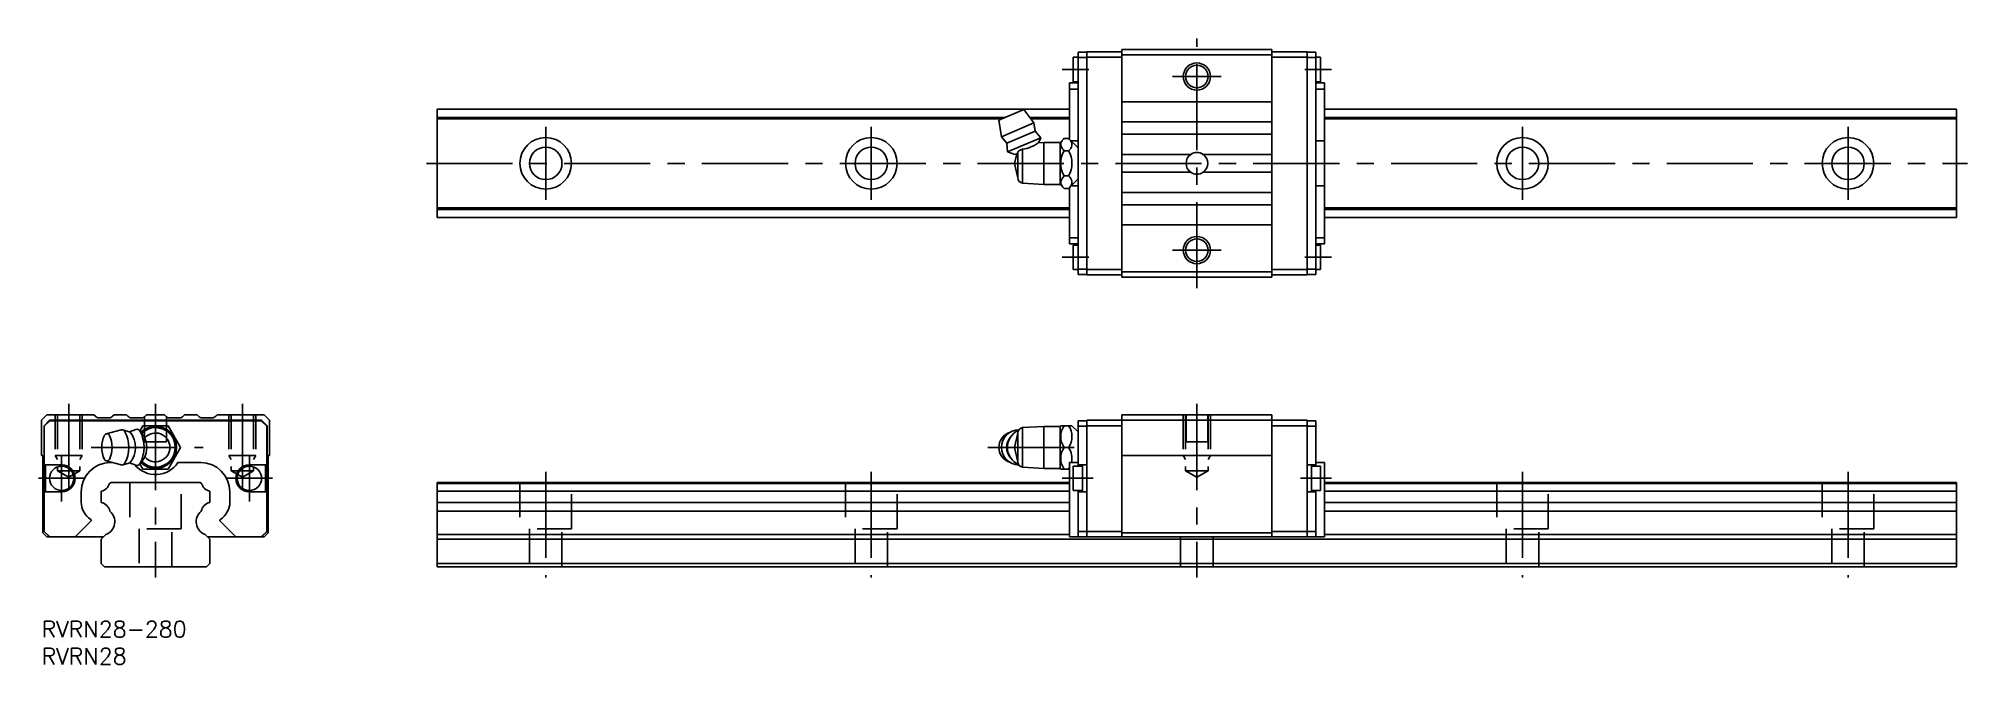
# Model space of a CAD drawing. Extents: x -1 to 355, y -8 to 107.
import ezdxf

# ---------------------------------------------------------------- set-up
doc = ezdxf.new("R2010")
doc.units = 0
doc.header["$LTSCALE"] = 0.5
doc.linetypes.add('CENTER', pattern=[50.8, 31.75, -6.35, 6.35, -6.35])
doc.linetypes.add('DASHED', pattern=[19.05, 12.7, -6.35])
for name, color, linetype in [('MSM_CENTER', 1, 'CENTER'), ('MSM_CONTINUOUS', 7, 'CONTINUOUS'), ('MSM_DASHED', 4, 'DASHED'), ('MSM_NARROW', 5, 'CONTINUOUS'), ('MSM_PART_NUMBER', 7, 'CONTINUOUS')]:
    doc.layers.add(name, color=color, linetype=linetype)
doc.styles.get("Standard").update_dxf_attribs({"font": 'txt.shx', "height": 2, "bigfont": 'bigfont.shx'})

# ---------------------------------------------------------------- blocks, each defined once
blk = doc.blocks.new('*U54')
at = {"layer": 'MSM_PART_NUMBER'}
blk.add_text('RVRN28-280', height=3, dxfattribs=at).set_placement((0, -3))
blk = doc.blocks.new('*U55')
at = {"layer": 'MSM_PART_NUMBER'}
blk.add_text('RVRN28', height=3, dxfattribs=at).set_placement((0, -8))

msp = doc.modelspace()

# ---------------------------------------------------------------- linework, layer by layer
at = {"layer": 'MSM_CENTER'}
for p, q in [((212.91, 61.35), (212.91, 107.35)), ((188.11, 101.65), (193.01, 101.65)), ((208.41, 100.35), (217.41, 100.35)), ((232.81, 101.65), (237.71, 101.65)), ((92.91, 91.1), (92.91, 77.6)), ((152.91, 91.1), (152.91, 77.6)), ((272.91, 91.1), (272.91, 77.6)), ((332.91, 91.1), (332.91, 77.6)), ((70.91, 84.35), (354.91, 84.35)), ((208.41, 68.35), (217.41, 68.35)), ((188.11, 67.05), (193.01, 67.05)), ((232.81, 67.05), (237.71, 67.05)), ((5, 40), (5, 24.5)), ((21, 40), (21, 8)), ((37, 40), (37, 24.5)), ((212.91, 40), (212.91, 8)), ((9.14, 32), (29.77, 32)), ((174.41, 32), (193.01, 32)), ((3.7, 22.05), (3.7, 30.55)), ((38.3, 22.05), (38.3, 30.55)), ((-0.55, 26.3), (7.95, 26.3)), ((34.05, 26.3), (42.55, 26.3)), ((92.91, 27.5), (92.91, 8)), ((152.91, 27.5), (152.91, 8)), ((188.11, 26.3), (193.81, 26.3)), ((232.01, 26.3), (237.71, 26.3)), ((272.91, 27.5), (272.91, 8)), ((332.91, 27.5), (332.91, 8))]:
    msp.add_line(p, q, dxfattribs=at)
at = {"layer": 'MSM_CONTINUOUS'}
for p, q in [((190.11, 103.9), (190.11, 99.4)), ((191.01, 103.9), (190.11, 103.9)), ((191.01, 63.85), (191.01, 104.85)), ((192.61, 104.85), (191.01, 104.85)), ((192.61, 103.85), (191.01, 103.85)), ((192.61, 104.9), (199.11, 104.9)), ((192.61, 63.8), (192.61, 104.9)), ((192.61, 103.9), (199.11, 103.9)), ((199.11, 63.35), (199.11, 105.35)), ((199.11, 105.35), (226.71, 105.35)), ((199.11, 104.35), (226.71, 104.35)), ((226.71, 63.35), (226.71, 105.35)), ((233.21, 104.9), (226.71, 104.9)), ((233.21, 103.9), (226.71, 103.9)), ((233.21, 104.9), (233.21, 63.8)), ((233.21, 104.85), (234.81, 104.85)), ((233.21, 103.85), (234.81, 103.85)), ((234.81, 104.85), (234.81, 63.85)), ((235.71, 103.9), (234.81, 103.9)), ((235.71, 103.9), (235.71, 99.4)), ((191.01, 99.18), (189.41, 99.18)), ((189.41, 88.82), (189.41, 99.18)), ((191.01, 98.05), (189.41, 98.05)), ((190.11, 99.4), (191.01, 99.4)), ((234.81, 99.4), (235.71, 99.4)), ((234.81, 99.18), (236.41, 99.18)), ((234.81, 98.05), (236.41, 98.05)), ((236.41, 69.51), (236.41, 99.18)), ((72.91, 94.35), (72.91, 74.35)), ((72.91, 94.35), (189.41, 94.35)), ((72.91, 92.83), (177.63, 92.83)), ((72.91, 92.55), (176.96, 92.55)), ((176.41, 92.31), (181.01, 94.27)), ((182.89, 91.8), (181.01, 94.27)), ((182.11, 92.83), (189.41, 92.83)), ((182.32, 92.55), (189.41, 92.55)), ((199.11, 95.7), (226.71, 95.7)), ((236.41, 94.35), (352.91, 94.35)), ((236.41, 92.83), (352.91, 92.83)), ((236.41, 92.55), (352.91, 92.55)), ((352.91, 94.35), (352.91, 74.35)), ((176.41, 92.31), (176.88, 89.26)), ((176.88, 89.26), (182.89, 91.8)), ((176.88, 89.26), (177.86, 88.04)), ((177.86, 88.04), (183.08, 90.26)), ((177.98, 86.46), (184.13, 89.07)), ((183.08, 90.26), (182.89, 91.8)), ((184.13, 89.07), (183.08, 90.26)), ((183.72, 88.16), (184.13, 89.07)), ((188.45, 88.96), (187.71, 88.22)), ((188.45, 88.96), (189.27, 88.96)), ((191.01, 87.22), (189.27, 88.96)), ((199.11, 92), (226.71, 92)), ((199.11, 89.7), (226.71, 89.7)), ((177.86, 88.04), (177.98, 86.46)), ((177.98, 86.46), (179.38, 85.97)), ((179.71, 86.11), (179.31, 84.35)), ((179.38, 85.97), (179.83, 86.16)), ((179.83, 86.16), (179.91, 86.33)), ((179.91, 81.7), (179.91, 86.33)), ((180.79, 80.7), (180.79, 86.94)), ((184.71, 88.22), (183.71, 88.16)), ((184.71, 80.47), (184.71, 88.22)), ((187.71, 88.22), (184.71, 88.22)), ((187.71, 80.47), (187.71, 88.22)), ((188.45, 86.65), (189.27, 86.65)), ((191.01, 88.49), (189.74, 88.49)), ((199.11, 86), (211.78, 86)), ((214.04, 86), (226.71, 86)), ((234.81, 88.49), (236.41, 88.49)), ((179.31, 84.35), (179.91, 81.7)), ((188.45, 82.04), (189.27, 82.04)), ((199.11, 82.7), (211.78, 82.7)), ((214.04, 82.7), (226.71, 82.7)), ((180.79, 80.7), (184.71, 80.47)), ((184.71, 80.47), (187.71, 80.47)), ((187.71, 80.47), (188.45, 79.73)), ((188.45, 79.73), (189.27, 79.73)), ((189.27, 79.73), (191.01, 81.47)), ((189.41, 69.51), (189.41, 79.87)), ((191.01, 80.2), (189.74, 80.2)), ((199.11, 79), (226.71, 79)), ((234.81, 80.2), (236.41, 80.2)), ((72.91, 76.15), (189.41, 76.15)), ((72.91, 75.86), (189.41, 75.86)), ((199.11, 76.7), (226.71, 76.7)), ((236.41, 76.15), (352.91, 76.15)), ((236.41, 75.86), (352.91, 75.86)), ((72.91, 74.35), (189.41, 74.35)), ((199.11, 73), (226.71, 73)), ((236.41, 74.35), (352.91, 74.35)), ((191.01, 70.65), (189.41, 70.65)), ((191.01, 69.51), (189.41, 69.51)), ((190.11, 69.3), (190.11, 64.8)), ((191.01, 69.3), (190.11, 69.3)), ((234.81, 70.65), (236.41, 70.65)), ((234.81, 69.51), (236.41, 69.51)), ((235.71, 69.3), (234.81, 69.3)), ((235.71, 69.3), (235.71, 64.8)), ((190.11, 64.8), (191.01, 64.8)), ((192.61, 64.85), (191.01, 64.85)), ((192.61, 64.8), (199.11, 64.8)), ((199.11, 64.35), (226.71, 64.35)), ((233.21, 64.8), (226.71, 64.8)), ((233.21, 64.85), (234.81, 64.85)), ((234.81, 64.8), (235.71, 64.8)), ((192.61, 63.85), (191.01, 63.85)), ((192.61, 63.8), (199.11, 63.8)), ((199.11, 63.35), (226.71, 63.35)), ((233.21, 63.8), (226.71, 63.8)), ((233.21, 63.85), (234.81, 63.85)), ((1, 38), (0, 37)), ((0, 37), (0, 30.5)), ((1.45, 37), (0.45, 36)), ((0.45, 36), (0.45, 16.5)), ((1.5, 36.9), (0.5, 35.9)), ((0.5, 35.9), (0.5, 28.8)), ((9.65, 38), (1, 38)), ((40.55, 37), (1.45, 37)), ((40.5, 36.9), (1.5, 36.9)), ((9.91, 37.74), (9.65, 38)), ((12.39, 37.45), (10.61, 37.45)), ((13.35, 38), (13.09, 37.74)), ((15.65, 38), (13.35, 38)), ((15.91, 37.74), (15.65, 38)), ((18.39, 37.45), (16.61, 37.45)), ((18.69, 36), (18.13, 35.02)), ((23.31, 36), (18.69, 36)), ((19.35, 38), (19.09, 37.74)), ((22.65, 38), (19.35, 38)), ((22.91, 37.74), (22.65, 38)), ((25.61, 32), (23.31, 36)), ((25.39, 37.45), (23.61, 37.45)), ((26.35, 38), (26.09, 37.74)), ((28.65, 38), (26.35, 38)), ((28.91, 37.74), (28.65, 38)), ((31.39, 37.45), (29.61, 37.45)), ((32.35, 38), (32.09, 37.74)), ((41, 38), (32.35, 38)), ((41.5, 35.9), (40.5, 36.9)), ((41.55, 36), (40.55, 37)), ((42, 37), (41, 38)), ((41.5, 28.8), (41.5, 35.9)), ((41.55, 16.5), (41.55, 36)), ((42, 30.5), (42, 37)), ((184.71, 35.88), (180.79, 35.64)), ((180.79, 28.36), (180.79, 35.64)), ((187.71, 35.88), (184.71, 35.88)), ((184.71, 28.13), (184.71, 35.88)), ((187.83, 36), (187.71, 35.88)), ((187.71, 28.13), (187.71, 35.88)), ((189.89, 36), (187.83, 36)), ((191.01, 34.88), (189.89, 36)), ((192.61, 36.9), (191.01, 36.9)), ((191.01, 28.55), (191.01, 36.9)), ((192.61, 35.9), (191.01, 35.9)), ((192.61, 15.5), (192.61, 37)), ((192.61, 37), (233.21, 37)), ((192.61, 36), (199.11, 36)), ((199.11, 38), (226.71, 38)), ((199.11, 15.5), (199.11, 38)), ((226.71, 15.5), (226.71, 38)), ((233.21, 36), (226.71, 36)), ((233.21, 37), (233.21, 15.5)), ((233.21, 36.9), (234.81, 36.9)), ((233.21, 35.9), (234.81, 35.9)), ((234.81, 36.9), (234.81, 28.55)), ((11.92, 34.48), (14.68, 35.24)), ((14.98, 35.24), (16.34, 34.82)), ((16.2, 34.86), (17.39, 35.3)), ((18.06, 35.11), (18.91, 34.01)), ((23.31, 28.01), (25.61, 32)), ((179.91, 34.65), (179.31, 32)), ((179.31, 32), (179.91, 29.35)), ((179.91, 29.35), (179.91, 34.65)), ((188.45, 32), (189.27, 32)), ((0, 30.5), (0.25, 30.5)), ((0.25, 30.5), (0.25, 16.25)), ((0.5, 28.8), (3.7, 28.8)), ((0.75, 28.8), (0.75, 23.8)), ((11.92, 29.52), (14.68, 28.76)), ((13.08, 29.2), (12.67, 29.2)), ((14.98, 28.76), (16.34, 29.18)), ((16.2, 29.14), (17.39, 28.7)), ((18.06, 28.89), (18.91, 29.99)), ((18.13, 28.98), (18.69, 28.01)), ((29.33, 29.2), (25.14, 29.2)), ((38.3, 28.8), (41.5, 28.8)), ((41.25, 23.8), (41.25, 28.8)), ((41.75, 16.25), (41.75, 30.5)), ((41.75, 30.5), (42, 30.5)), ((191.01, 29.2), (189.41, 29.2)), ((189.41, 15.5), (189.41, 29.2)), ((191.81, 28.55), (190.11, 28.55)), ((190.11, 28.55), (190.11, 24.05)), ((192.61, 28.8), (191.01, 28.8)), ((191.81, 23.8), (191.81, 28.8)), ((199.11, 30.5), (226.71, 30.5)), ((233.21, 28.8), (234.81, 28.8)), ((234.01, 23.8), (234.01, 28.8)), ((235.71, 28.55), (234.01, 28.55)), ((234.81, 29.2), (236.41, 29.2)), ((235.71, 28.55), (235.71, 24.05)), ((236.41, 15.5), (236.41, 29.2)), ((12.8, 25.5), (12.52, 25.34)), ((29.2, 25.5), (12.8, 25.5)), ((18.69, 28.01), (23.31, 28.01)), ((29.48, 25.34), (29.2, 25.5)), ((72.91, 10), (72.91, 25.5)), ((72.91, 25.5), (189.41, 25.5)), ((72.91, 25.34), (189.41, 25.34)), ((180.79, 28.36), (184.71, 28.13)), ((184.71, 28.13), (187.71, 28.13)), ((187.71, 28.13), (187.83, 28.01)), ((187.83, 28.01), (189.41, 28.01)), ((189.42, 28.27), (189.27, 28.01)), ((236.41, 25.5), (352.91, 25.5)), ((236.41, 25.34), (352.91, 25.34)), ((352.91, 10), (352.91, 25.5)), ((0.5, 23.8), (0.5, 16.5)), ((3.7, 23.8), (0.5, 23.8)), ((7.3, 23.83), (7.3, 21.92)), ((11, 23.94), (11, 21.86)), ((31, 21.86), (31, 23.94)), ((34.7, 21.92), (34.7, 23.83)), ((41.5, 23.8), (38.3, 23.8)), ((41.5, 16.5), (41.5, 23.8)), ((72.91, 23.94), (189.41, 23.94)), ((72.91, 21.86), (189.41, 21.86)), ((190.11, 24.05), (191.81, 24.05)), ((191.01, 15.5), (191.01, 24.05)), ((192.61, 23.8), (191.01, 23.8)), ((233.21, 23.8), (234.81, 23.8)), ((234.01, 24.05), (235.71, 24.05)), ((234.81, 24.05), (234.81, 15.5)), ((236.41, 23.94), (352.91, 23.94)), ((236.41, 21.86), (352.91, 21.86)), ((9.09, 18.42), (6.17, 15.5)), ((35.83, 15.5), (32.91, 18.42)), ((72.91, 20.24), (189.41, 20.24)), ((236.41, 20.24), (352.91, 20.24)), ((0.25, 16.25), (1, 15.5)), ((0.45, 16.5), (1.45, 15.5)), ((0.5, 16.5), (1.5, 15.5)), ((1, 15.5), (11.4, 15.5)), ((11.85, 15.95), (11, 15.1)), ((11, 15.1), (11, 10.6)), ((31, 15.1), (30.15, 15.95)), ((30.6, 15.5), (41, 15.5)), ((31, 10.6), (31, 15.1)), ((40.5, 15.5), (41.5, 16.5)), ((40.55, 15.5), (41.55, 16.5)), ((41, 15.5), (41.75, 16.25)), ((72.91, 15.95), (189.41, 15.95)), ((72.91, 15.1), (352.91, 15.1)), ((189.41, 15.5), (236.41, 15.5)), ((199.11, 16.5), (191.01, 16.5)), ((199.11, 16.25), (226.71, 16.25)), ((226.71, 16.5), (234.81, 16.5)), ((236.41, 15.95), (352.91, 15.95)), ((11, 10.6), (11.6, 10)), ((11.6, 10), (30.4, 10)), ((30.4, 10), (31, 10.6)), ((72.91, 10.6), (352.91, 10.6)), ((72.91, 10), (352.91, 10))]:
    msp.add_line(p, q, dxfattribs=at)
for centre, radius in [((212.91, 100.35), 2.07), ((92.91, 84.35), 4.75), ((152.91, 84.35), 4.75), ((272.91, 84.35), 4.75), ((332.91, 84.35), 4.75), ((92.91, 84.35), 3), ((152.91, 84.35), 3), ((272.91, 84.35), 3), ((332.91, 84.35), 3), ((212.91, 68.35), 2.07), ((3.7, 26.3), 2.25), ((38.3, 26.3), 2.25)]:
    msp.add_circle(centre, radius, dxfattribs=at)
for centre, radius, start, end in [((190.35, 86.99), 2.74, 133.9659, 148.8452), ((187.37, 86.99), 2.74, 31.1548, 46.0341), ((180.24, 86.32), 0.328, 145.0505, 178.7503), ((180.81, 85.81), 1.1, 107.1209, 140.1281), ((181.17, 84.96), 2.01, 100.6547, 109.631), ((179.76, 93.52), 6.66, 278.9382, 306.4783), ((188.97, 87.8), 1.13, 147.819, 187.1039), ((189.71, 88.1), 1.91, 193.1567, 228.9785), ((192.47, 84.35), 4.64, 150.1609, 209.8391), ((188.02, 88.1), 1.91, 311.0215, 346.8433), ((185.25, 84.35), 4.64, 330.1609, 29.8391), ((188.76, 87.8), 1.13, 352.8961, 32.181), ((212.91, 84.35), 2, 124.4115, 235.5885), ((212.91, 84.33), 2.02, 55.9235, 124.0765), ((212.91, 84.35), 2, 304.4115, 55.5885), ((189.71, 80.6), 1.91, 131.0215, 166.8433), ((188.02, 80.6), 1.91, 13.1567, 48.9785), ((212.91, 84.37), 2.02, 235.9235, 304.0765), ((180.91, 81.7), 1, 180.0008, 263.2233), ((188.97, 80.89), 1.13, 172.8961, 212.181), ((190.35, 81.7), 2.74, 211.1548, 226.0341), ((187.37, 81.7), 2.74, 313.9659, 328.8452), ((188.76, 80.89), 1.13, 327.819, 7.1039), ((10.61, 38.45), 1, 225, 270), ((12.39, 38.45), 1, 270, 315), ((16.61, 38.45), 1, 225, 270), ((21, 32), 3.88, 226.0112, 133.9398), ((18.39, 38.45), 1, 270, 315), ((21, 32), 3.64, 225.6043, 134.3957), ((23.61, 38.45), 1, 225, 270), ((25.39, 38.45), 1, 270, 315), ((29.61, 38.45), 1, 225, 270), ((31.39, 38.45), 1, 270, 315), ((180.91, 34.65), 1, 96.7767, 179.9992), ((191.37, 34), 3.54, 145.6279, 214.3721), ((186.35, 34), 3.54, 325.6279, 34.3721), ((16.19, 32), 5.1, 154.2008, 205.7992), ((12.05, 34.01), 0.495, 25.5518, 154.4482), ((7.91, 32), 5.1, 334.2008, 25.7992), ((14.82, 34.73), 0.525, 29.5122, 105.3259), ((9.99, 32), 6.08, 330.505, 29.495), ((12.66, 32), 4.63, 322.579, 37.421), ((17.6, 34.75), 0.589, 27.8192, 110.3634), ((12.47, 32), 6.41, 331.842, 28.158), ((14.85, 32), 4.53, 333.67, 26.33), ((21, 32), 2.65, 221.7075, 138.4805), ((179.29, 32), 2.87, 108.8608, 251.1392), ((180.13, 32), 3.25, 90.3935, 269.6065), ((180.89, 32), 3.03, 137.3434, 222.6566), ((181.42, 32), 3.44, 113.5657, 246.4343), ((191.37, 30), 3.54, 145.6279, 214.3721), ((186.35, 30), 3.54, 346.8903, 34.3721), ((3.7, 26.3), 2.5, 270, 90), ((12.67, 23.83), 5.37, 90, 180), ((12.05, 29.99), 0.495, 205.5521, 334.4479), ((14.82, 29.27), 0.525, 254.6741, 330.4878), ((21, 32), 5, 220.0684, 325.9589), ((17.6, 29.25), 0.589, 249.6365, 332.1807), ((29.33, 23.83), 5.37, 0, 90), ((38.3, 26.3), 2.5, 90, 270), ((180.91, 29.35), 1, 180.0008, 263.2233), ((10.52, 25.98), 2.1, 283.2606, 342.1055), ((31.48, 25.98), 2.1, 197.8945, 256.7394), ((11.07, 21.92), 3.77, 180, 237.668), ((10.52, 19.82), 2.1, 11.6299, 76.7394), ((31.48, 19.82), 2.1, 103.2606, 168.3701), ((30.93, 21.92), 3.77, 302.332, 0), ((8.95, 18.56), 0.2, 314.9997, 57.6696), ((11, 18.3), 2.5, 289.8363, 50.9443), ((31, 18.3), 2.5, 129.0557, 250.1637), ((33.05, 18.56), 0.2, 122.3304, 225.0003)]:
    msp.add_arc(centre, radius, start, end, dxfattribs=at)
at = {"layer": 'MSM_DASHED'}
for p, q in [((2.5, 38), (2.5, 30.5)), ((2.93, 38), (2.93, 27.69)), ((7.07, 38), (7.07, 27.69)), ((7.5, 38), (7.5, 30.5)), ((19, 37.66), (19, 33)), ((23, 33), (23, 37.66)), ((34.5, 38), (34.5, 30.5)), ((34.93, 38), (34.93, 27.69)), ((39.07, 38), (39.07, 27.69)), ((39.5, 38), (39.5, 30.5)), ((210.41, 38), (210.41, 30.5)), ((210.84, 38), (210.84, 27.69)), ((210.91, 38), (210.91, 33)), ((214.91, 33), (214.91, 38)), ((214.98, 38), (214.98, 27.69)), ((215.41, 38), (215.41, 30.5)), ((23, 33), (19, 33)), ((214.91, 33), (210.91, 33)), ((2.5, 30.5), (7.5, 30.5)), ((2.5, 30.5), (2.93, 29.75)), ((7.5, 30.5), (7.07, 29.75)), ((34.5, 30.5), (39.5, 30.5)), ((34.5, 30.5), (34.93, 29.75)), ((39.5, 30.5), (39.07, 29.75)), ((210.41, 30.5), (215.41, 30.5)), ((210.41, 30.5), (210.84, 29.75)), ((215.41, 30.5), (214.98, 29.75)), ((2.93, 27.69), (7.07, 27.69)), ((2.93, 27.69), (5, 26.5)), ((7.07, 27.69), (5, 26.5)), ((16.25, 25.5), (16.25, 17)), ((25.75, 17), (25.75, 25.5)), ((34.93, 27.69), (39.07, 27.69)), ((34.93, 27.69), (37, 26.5)), ((39.07, 27.69), (37, 26.5)), ((88.16, 25.5), (88.16, 17)), ((97.66, 17), (97.66, 25.5)), ((148.16, 25.5), (148.16, 17)), ((157.66, 17), (157.66, 25.5)), ((210.84, 27.69), (214.98, 27.69)), ((210.84, 27.69), (212.91, 26.5)), ((214.98, 27.69), (212.91, 26.5)), ((268.16, 25.5), (268.16, 17)), ((277.66, 17), (277.66, 25.5)), ((328.16, 25.5), (328.16, 17)), ((337.66, 17), (337.66, 25.5)), ((25.75, 17), (16.25, 17)), ((18, 17), (18, 10)), ((24, 10), (24, 17)), ((97.66, 17), (88.16, 17)), ((89.91, 17), (89.91, 10)), ((95.91, 10), (95.91, 17)), ((157.66, 17), (148.16, 17)), ((149.91, 17), (149.91, 10)), ((155.91, 10), (155.91, 17)), ((209.91, 15.5), (209.91, 10)), ((215.91, 10), (215.91, 15.5)), ((277.66, 17), (268.16, 17)), ((269.91, 17), (269.91, 10)), ((275.91, 10), (275.91, 17)), ((337.66, 17), (328.16, 17)), ((329.91, 17), (329.91, 10)), ((335.91, 10), (335.91, 17))]:
    msp.add_line(p, q, dxfattribs=at)
at = {"layer": 'MSM_NARROW'}
for centre in [(212.91, 100.35), (212.91, 68.35)]:
    msp.add_circle(centre, 2.5, dxfattribs=at)

# ---------------------------------------------------------------- block references
at = {"layer": 'MSM_CONTINUOUS'}
for name in ['*U54', '*U55']:
    msp.add_blockref(name, (0, 0), dxfattribs=at)

doc.saveas('drawing.dxf')
